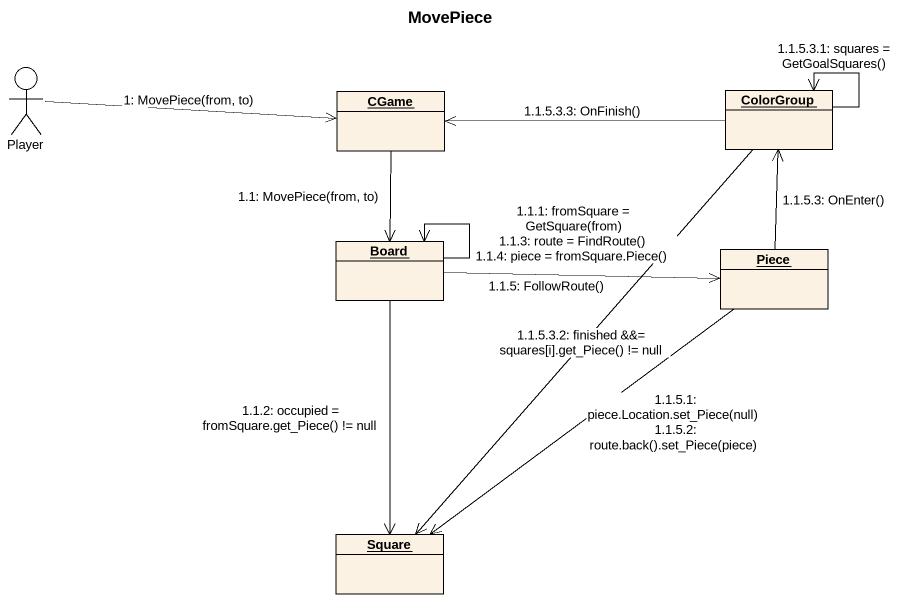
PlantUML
@startuml
title MovePiece
allowmixing
hide circle
hide empty members
actor Player
object CGame
object ColorGroup
object Board
object Piece
object Square
Player -right-> CGame : 1: MovePiece(from, to)
CGame --> Board : 1.1: MovePiece(from, to)
Board --> Board : 1.1.1: fromSquare = GetSquare(from)\n1.1.3: route = FindRoute()\n1.1.4: piece = fromSquare.Piece()
Board --> Square : 1.1.2: occupied = fromSquare.get_Piece() != null
Board -right-> Piece : 1.1.5: FollowRoute()
Piece --> Square : 1.1.5.1: piece.Location.set_Piece(null)\n1.1.5.2: route.back().set_Piece(piece)
Piece -up-> ColorGroup : 1.1.5.3: OnEnter()
ColorGroup --> ColorGroup : 1.1.5.3.1: squares = GetGoalSquares()
ColorGroup --> Square : 1.1.5.3.2: finished &&= squares[i].get_Piece() != null
ColorGroup -left-> CGame : 1.1.5.3.3: OnFinish()
@enduml
